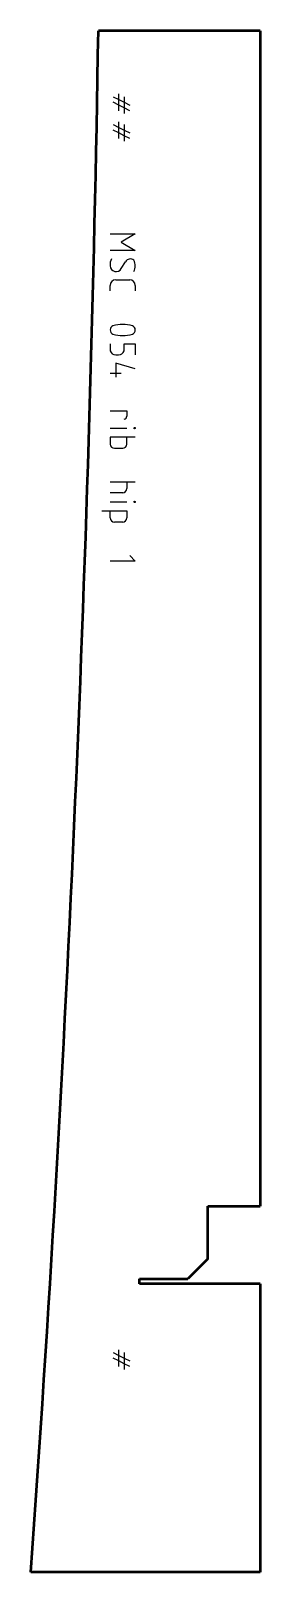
# Model space of a CAD drawing. Header units: millimetres. Extents: x 0 to 92, y 0 to 615.
import ezdxf

# ---------------------------------------------------------------- set-up
doc = ezdxf.new("R2010")
doc.units = ezdxf.units.MM
doc.layers.add('IV_MARK_SURFACE', color=2, linetype='Continuous', lineweight=25)
doc.layers.add('IV_OUTER_PROFILE', color=7, linetype='Continuous', lineweight=50)

msp = doc.modelspace()

# ---------------------------------------------------------------- linework, layer by layer
at = {"layer": 'IV_MARK_SURFACE'}
for p, q in [((32.88, 588.7), (35.1, 587.59)), ((35.1, 585.36), (32.88, 586.48)), ((35.1, 587.59), (35.1, 589.81)), ((35.1, 587.59), (37.32, 586.48)), ((35.1, 585.36), (35.1, 587.59)), ((37.32, 584.25), (35.1, 585.36)), ((35.1, 583.14), (35.1, 585.36)), ((37.32, 588.7), (37.32, 586.48)), ((37.32, 586.48), (37.32, 584.25)), ((37.32, 586.48), (39.54, 585.36)), ((39.54, 583.14), (37.32, 584.25)), ((37.32, 584.25), (37.32, 582.03)), ((35.1, 576.48), (35.1, 578.7)), ((32.88, 577.59), (35.1, 576.48)), ((35.1, 574.25), (32.88, 575.36)), ((35.1, 576.48), (37.32, 575.36)), ((35.1, 574.25), (35.1, 576.48)), ((37.32, 573.14), (35.1, 574.25)), ((35.1, 572.03), (35.1, 574.25)), ((37.32, 577.59), (37.32, 575.36)), ((37.32, 575.36), (37.32, 573.14)), ((37.32, 575.36), (39.54, 574.25)), ((39.54, 572.03), (37.32, 573.14)), ((37.32, 573.14), (37.32, 570.92)), ((31.69, 534), (41.69, 534)), ((41.69, 534), (36.13, 530.67)), ((36.13, 530.67), (41.69, 527.33)), ((41.69, 527.33), (31.69, 527.33)), ((36.13, 520.11), (37.8, 522.89)), ((31.69, 511.22), (31.69, 513.44)), ((33.91, 515.67), (39.47, 515.67)), ((41.69, 513.44), (41.69, 511.22)), ((31.69, 490.11), (31.69, 487.33)), ((37.24, 487.33), (37.24, 490.11)), ((37.24, 490.11), (41.69, 490.11)), ((41.69, 490.11), (41.69, 485.67)), ((33.91, 485.67), (35.02, 485.67)), ((33.91, 482.33), (33.91, 478.44)), ((41.69, 480.11), (33.91, 482.33)), ((31.69, 478.44), (33.91, 478.44)), ((33.91, 478.44), (36.13, 478.44)), ((33.91, 478.44), (33.91, 476.78)), ((31.69, 463.44), (38.36, 463.44)), ((38.36, 463.44), (38.36, 461.22)), ((31.69, 456.5), (38.36, 456.5)), ((38.36, 452.89), (31.69, 452.89)), ((31.69, 452.89), (31.69, 450.11)), ((38.36, 450.11), (38.36, 452.89)), ((41.69, 452.89), (38.36, 452.89)), ((33.36, 448.44), (36.69, 448.44)), ((31.69, 435.11), (38.36, 435.11)), ((36.69, 430.67), (31.69, 430.67)), ((38.36, 435.11), (41.69, 435.11)), ((38.36, 435.11), (38.36, 432.33)), ((31.69, 427.06), (38.36, 427.06)), ((28.36, 423.44), (31.69, 423.44)), ((31.69, 423.44), (38.36, 423.44)), ((31.69, 420.67), (31.69, 423.44)), ((36.69, 419), (33.36, 419)), ((38.36, 423.44), (38.36, 420.67)), ((41.69, 403.44), (31.69, 403.44)), ((39.47, 405.67), (41.69, 403.44)), ((32.88, 87.59), (35.1, 86.48)), ((35.1, 86.48), (35.1, 88.71)), ((35.1, 86.48), (37.32, 85.37)), ((35.1, 84.26), (35.1, 86.48)), ((37.32, 87.59), (37.32, 85.37)), ((35.1, 84.26), (32.88, 85.37)), ((37.32, 83.15), (35.1, 84.26)), ((35.1, 82.04), (35.1, 84.26)), ((37.32, 85.37), (37.32, 83.15)), ((37.32, 85.37), (39.54, 84.26)), ((39.54, 82.04), (37.32, 83.15)), ((37.32, 83.15), (37.32, 80.93))]:
    msp.add_line(p, q, dxfattribs=at)
for centre in [(41.41, 456.5), (41.41, 427.06)]:
    msp.add_circle(centre, 0.278, dxfattribs=at)
for centre, radius, start, end in [((35.36, 521.93), 3.74, 146.41745, 190.96269), ((39.7, 521.76), 2.21, 49.62628, 149.29837), ((37, 521.22), 4.69, 331.71531, 28.28469), ((34.07, 521.32), 2.39, 182.36847, 329.55905), ((33.91, 513.44), 2.22, 90, 180), ((39.47, 513.44), 2.22, 0, 90), ((33.51, 495.67), 1.81, 113.03732, 246.96268), ((36.69, 483.89), 13.99, 73.86614, 106.13386), ((36.69, 507.44), 13.99, 253.86614, 286.13386), ((39.89, 495.67), 1.8, 292.4119, 67.5881), ((33.96, 488.04), 2.38, 197.34635, 268.91386), ((34.98, 488.04), 2.38, 271.08614, 342.65365), ((37.24, 461.22), 1.11, 270, 0), ((33.36, 450.11), 1.67, 180, 270), ((36.69, 450.11), 1.67, 270, 0), ((36.69, 432.33), 1.67, 270, 0), ((33.36, 420.67), 1.67, 180, 270), ((36.69, 420.67), 1.67, 270, 0)]:
    msp.add_arc(centre, radius, start, end, dxfattribs=at)
at = {"layer": 'IV_OUTER_PROFILE'}
for p, q in [((91.58, 615), (26.98, 615)), ((91.58, 615), (91.58, 146)), ((70.63, 146), (91.58, 146)), ((70.63, 125), (70.63, 146)), ((70.63, 125), (62.63, 117)), ((43.38, 117), (62.63, 117)), ((43.38, 115), (43.38, 117)), ((91.58, 115), (43.38, 115)), ((91.58, 115), (91.58, 0)), ((91.58, 0), (0, 0))]:
    msp.add_line(p, q, dxfattribs=at)
msp.add_arc((-11021.61, 791.61), 11050, 355.89188, 359.084221, dxfattribs=at)

doc.saveas('drawing.dxf')
